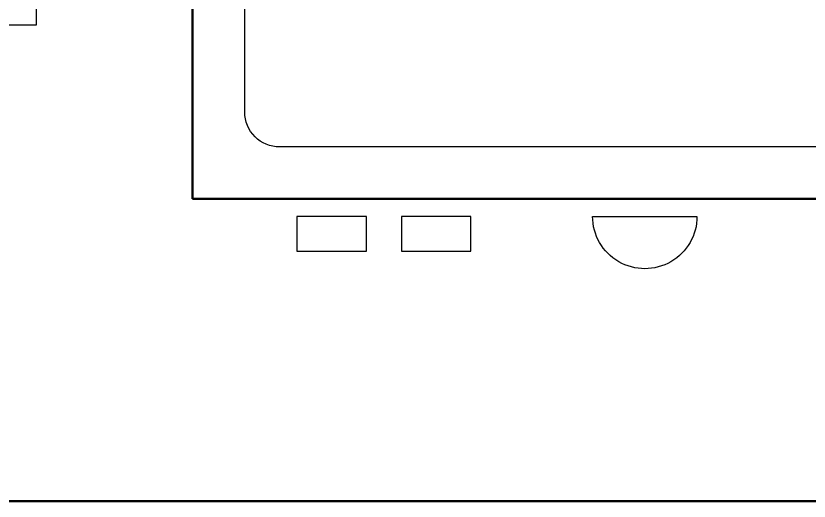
# Model space of a CAD drawing. Header units: inches. Extents: x 33469 to 138684, y -86444 to -29699.
# Drawn here: x 77673.69 to 77719.31, y -40695.87 to -40667.94 of the extents above; entities that cross this region are included whole.
import ezdxf

# ---------------------------------------------------------------- set-up
doc = ezdxf.new("R2010")
doc.units = ezdxf.units.IN
doc.header["$MEASUREMENT"] = 0
doc.layers.add('-DWG_ANA', color=7, linetype='Continuous', lineweight=50)
doc.layers.add('-DWG_DETAY1', color=7, linetype='Continuous', lineweight=25)

# ---------------------------------------------------------------- blocks, each defined once
blk = doc.blocks.new('01')
at = {"layer": '-DWG_ANA', "color": 20}
for p, q in [((11039.449, 3482.57), (10978.449, 3482.57)), ((10978.449, 3482.57), (10978.449, 3448.57)), ((11039.449, 3448.57), (11039.449, 3482.57)), ((10978.449, 3448.57), (11039.449, 3448.57))]:
    blk.add_line(p, q, dxfattribs=at)
at = {"layer": '-DWG_DETAY1', "color": 20}
blk.add_lwpolyline([(11013.449, 3483.57), (11010.449, 3483.57, -1.004224), (11016.449, 3483.57), (11013.449, 3483.57)], format="xyb", dxfattribs=at)
for points in [[(11023.449, 3483.57), (11027.449, 3483.57), (11027.449, 3485.57), (11023.449, 3485.57), (11023.449, 3483.57)], [(11029.449, 3483.57), (11033.449, 3483.57), (11033.449, 3485.57), (11029.449, 3485.57), (11029.449, 3483.57)], [(11048.449, 3458.57), (11048.449, 3472.57), (11053.449, 3472.57), (11053.449, 3458.57), (11048.449, 3458.57)], [(11051.449, 3458.57), (11051.449, 3472.57)], [(11039.449, 3469.57), (11048.449, 3469.57), (11048.449, 3461.57), (11039.449, 3461.57)]]:
    blk.add_lwpolyline(points, dxfattribs=at)
at = {"layer": '-DWG_DETAY1', "color": 0}
blk.add_lwpolyline([(10981.449, 3453.57), (10981.449, 3477.57, -0.414214), (10983.449, 3479.57), (11034.449, 3479.57, -0.414214), (11036.449, 3477.57), (11036.449, 3453.57, -0.414214), (11034.449, 3451.57), (10983.449, 3451.57, -0.414214)], format="xyb", close=True, dxfattribs=at)
blk.add_lwpolyline([(11036.449, 3460.57), (11030.449, 3460.57, -1), (11030.449, 3470.57), (11036.449, 3470.57)], format="xyb", dxfattribs=at)
blk.add_circle((11030.449, 3465.57), 3, dxfattribs=at)

msp = doc.modelspace()

# ---------------------------------------------------------------- linework, layer by layer
at = {"layer": '-DWG_ANA', "color": 6, "lineweight": 50, "elevation": 0}
msp.add_lwpolyline([(77663.08, -40625.868), (77783.08, -40625.868), (77783.08, -40695.868), (77663.08, -40695.868)], close=True, dxfattribs=at)

# ---------------------------------------------------------------- block references
at = {"layer": '-DWG_ANA', "color": 0, "rotation": 180}
msp.add_blockref('01', (88723.306, -37195.908, 0), dxfattribs=at)

doc.saveas('drawing.dxf')
